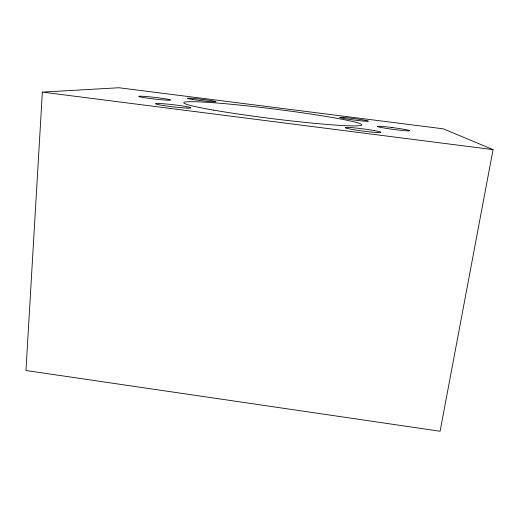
<?xml version="1.0" encoding="UTF-8"?>
<svg xmlns="http://www.w3.org/2000/svg" width="519" height="519" viewBox="0 0 519 519"><rect width="100%" height="100%" fill="white"/><g stroke="black" fill="none" stroke-linecap="round" stroke-linejoin="round"><path stroke-width="0.78" d="M42.363 92.11L25.95 370.501L440.099 431.25L493.05 149.621L443.304 128.835L118.916 87.75L42.363 92.11L493.05 149.621M170.31 100.076L169.525 100.199A15.927 0.837 6.6 0 1 143.64 97.553A15.927 0.837 6.6 0 1 148.694 96.742A15.927 0.837 6.6 0 1 170.31 100.076M186.911 108.062L183.46 107.855A17.86 1.064 6.6 0 1 158.593 104.695A17.86 1.064 6.6 0 1 163.472 103.768L167.559 104.118A17.86 1.064 6.6 0 1 187.859 106.882A17.86 1.064 6.6 0 1 186.911 108.062M343.559 117.482L341.405 117.352A14.448 0.701 7.4 0 0 344.35 118.592A14.448 0.701 7.4 0 0 361.873 120.921L364.747 121.174A14.448 0.701 7.4 0 0 363.683 120.038A14.448 0.701 7.4 0 0 343.559 117.482M391.936 127.492L387.94 127.012A16.186 0.863 7.6 0 0 377.527 126.532A16.186 0.863 7.6 0 0 390.781 129.062L395.05 129.64A16.186 0.863 7.6 0 0 409.485 130.593A16.186 0.863 7.6 0 0 391.936 127.492M192.757 99.479L190.188 99.038A14.285 0.688 6.8 0 1 193.308 98.448A14.285 0.688 6.8 0 1 213.03 100.939L214.847 101.315A14.285 0.688 6.8 0 1 210.169 101.575A14.285 0.688 6.8 0 1 192.757 99.479M374.699 130.665L370.858 130.01A18.061 1.09 7.5 0 0 349.696 127.492A18.061 1.09 7.5 0 0 347.86 128.576L350.889 129.192A18.061 1.09 7.5 0 0 376.398 132.455A18.061 1.09 7.5 0 0 374.699 130.665M213.465 110.099A89.748 4.898 7.1 0 0 360.128 125.617A89.748 4.898 7.1 0 0 245.383 105.688A89.748 4.898 7.1 0 0 213.465 110.099"/></g></svg>
